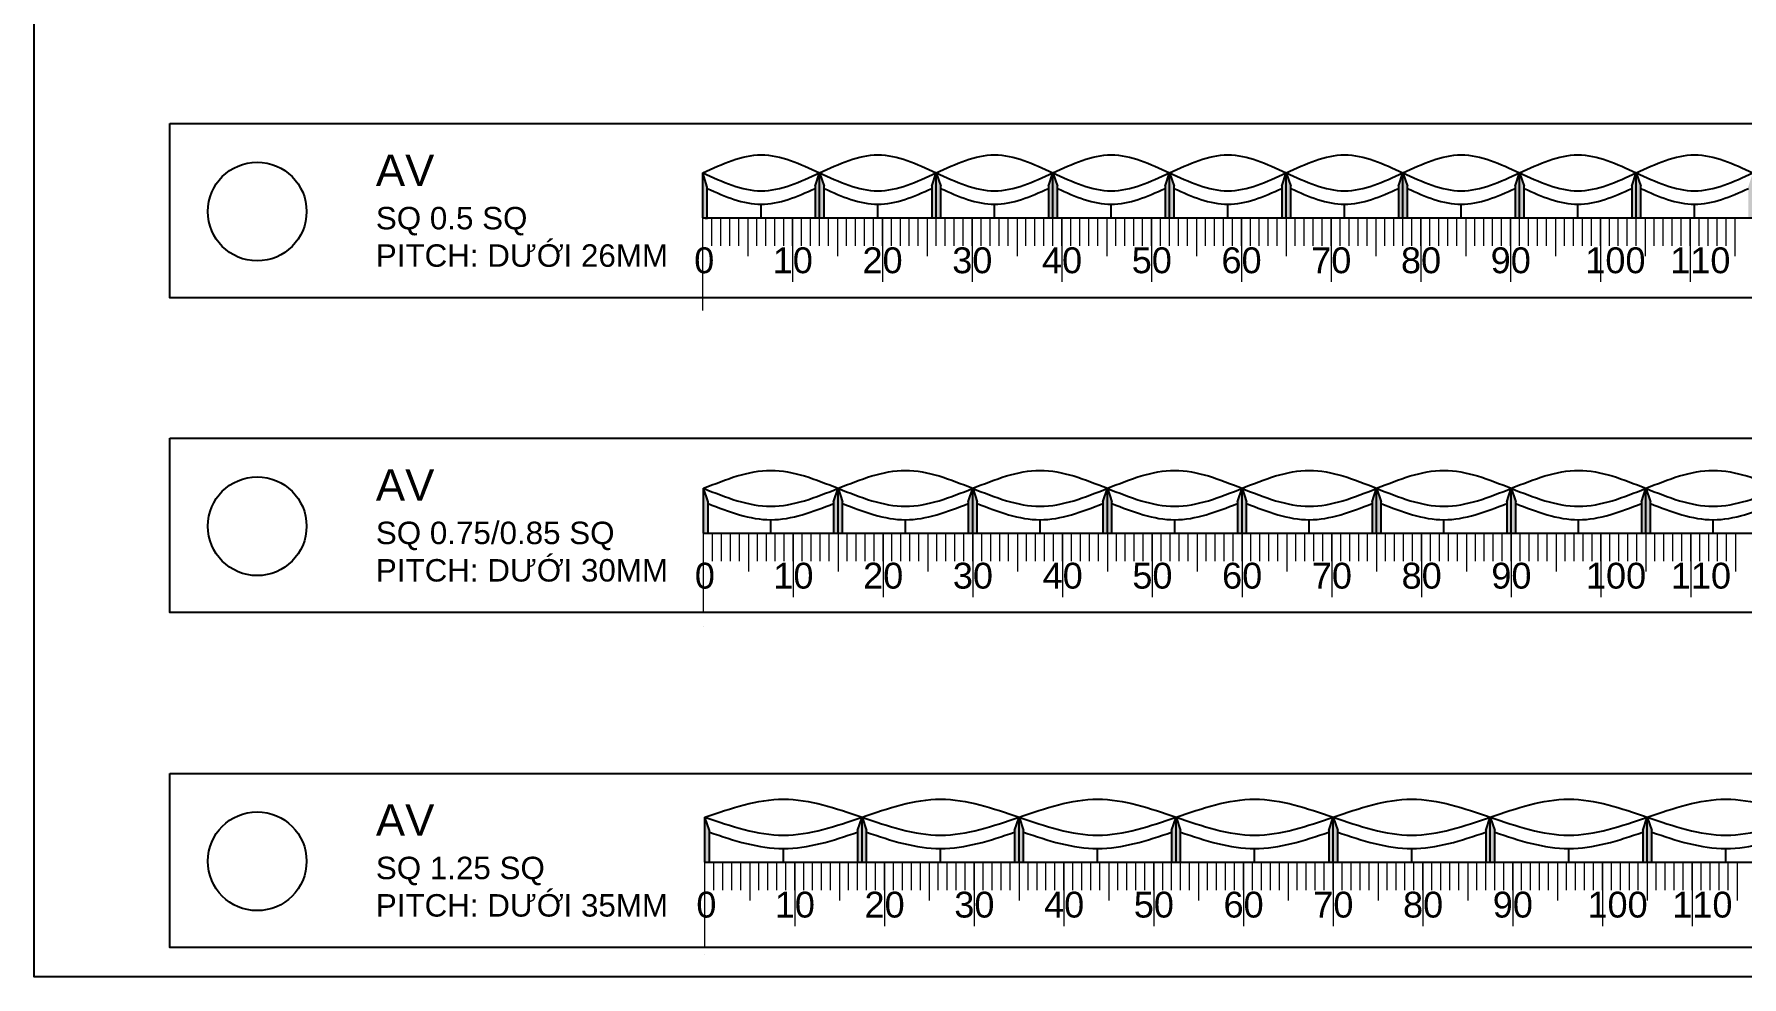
# Model space of a CAD drawing. Header units: millimetres. Extents: x 10828 to 12582, y 10200 to 11457.
# Drawn here: x 12284.9 to 12475.2, y 11022.1 to 11127.1 of the extents above; entities that cross this region are included whole.
import ezdxf

# ---------------------------------------------------------------- set-up
doc = ezdxf.new("R2010")
doc.units = ezdxf.units.MM
doc.linetypes.add('ACAD_ISO03W100', pattern=[30, 12, -18])
for name, color, linetype, lineweight in [('BTONG', 250, 'Continuous', 30), ('chigioixd', 1, 'ACAD_ISO03W100', 30), ('VATLIEU', 250, 'Continuous', 5)]:
    doc.layers.add(name, color=color, linetype=linetype, lineweight=lineweight)
doc.layers.add('GHICHU', color=7, linetype='Continuous')
doc.styles.get("Standard").update_dxf_attribs({"font": 'arial.ttf'})
doc.styles.add('VN-DIM', font='')
doc.styles.get('VN-DIM').set_extended_font_data('VNI-Helve')

msp = doc.modelspace()

# ---------------------------------------------------------------- hatches: boundary and pattern name
h = msp.add_hatch(color=3)
h.dxf.hatch_style = 1
h.paths.add_polyline_path([(12385.91, 11110.18), (12385.41, 11111.68), (12385.41, 11106.68), (12385.91, 11106.68)])
h.paths.add_polyline_path([(12385.41, 11111.68), (12384.91, 11110.18), (12384.91, 11106.68), (12385.41, 11106.68)])
h.paths.add_polyline_path([(12372.41, 11111.68), (12371.91, 11110.18), (12371.91, 11106.68), (12372.41, 11106.68)])
h.paths.add_polyline_path([(12372.91, 11110.18), (12372.41, 11111.68), (12372.41, 11106.68), (12372.91, 11106.68)])
h.paths.add_polyline_path([(12359.9, 11110.08), (12359.41, 11111.68), (12359.41, 11106.68), (12359.9, 11106.68)])
h = msp.add_hatch(color=3)
h.dxf.hatch_style = 1
h.paths.add_polyline_path([(12411.91, 11110.18), (12411.41, 11111.68), (12411.41, 11106.68), (12411.91, 11106.68)])
h.paths.add_polyline_path([(12411.41, 11111.68), (12410.91, 11110.18), (12410.91, 11106.68), (12411.41, 11106.68)])
h.paths.add_polyline_path([(12398.41, 11111.68), (12397.91, 11110.18), (12397.91, 11106.68), (12398.41, 11106.68)])
h.paths.add_polyline_path([(12398.91, 11110.18), (12398.41, 11111.68), (12398.41, 11106.68), (12398.91, 11106.68)])
h.paths.add_polyline_path([(12385.9, 11110.08), (12385.41, 11111.68), (12385.41, 11106.68), (12385.9, 11106.68)])
h = msp.add_hatch(color=3)
h.dxf.hatch_style = 1
h.paths.add_polyline_path([(12437.91, 11110.18), (12437.41, 11111.68), (12437.41, 11106.68), (12437.91, 11106.68)])
h.paths.add_polyline_path([(12437.41, 11111.68), (12436.91, 11110.18), (12436.91, 11106.68), (12437.41, 11106.68)])
h.paths.add_polyline_path([(12424.41, 11111.68), (12423.91, 11110.18), (12423.91, 11106.68), (12424.41, 11106.68)])
h.paths.add_polyline_path([(12424.91, 11110.18), (12424.41, 11111.68), (12424.41, 11106.68), (12424.91, 11106.68)])
h.paths.add_polyline_path([(12411.9, 11110.08), (12411.41, 11111.68), (12411.41, 11106.68), (12411.9, 11106.68)])
h = msp.add_hatch(color=3)
h.dxf.hatch_style = 1
h.paths.add_polyline_path([(12463.91, 11110.18), (12463.41, 11111.68), (12463.41, 11106.68), (12463.91, 11106.68)])
h.paths.add_polyline_path([(12463.41, 11111.68), (12462.91, 11110.18), (12462.91, 11106.68), (12463.41, 11106.68)])
h.paths.add_polyline_path([(12450.41, 11111.68), (12449.91, 11110.18), (12449.91, 11106.68), (12450.41, 11106.68)])
h.paths.add_polyline_path([(12450.91, 11110.18), (12450.41, 11111.68), (12450.41, 11106.68), (12450.91, 11106.68)])
h.paths.add_polyline_path([(12437.9, 11110.08), (12437.41, 11111.68), (12437.41, 11106.68), (12437.9, 11106.68)])
h = msp.add_hatch(color=3)
h.dxf.hatch_style = 1
h.paths.add_polyline_path([(12489.91, 11110.18), (12489.41, 11111.68), (12489.41, 11106.68), (12489.91, 11106.68)])
h.paths.add_polyline_path([(12489.41, 11111.68), (12488.91, 11110.18), (12488.91, 11106.68), (12489.41, 11106.68)])
h.paths.add_polyline_path([(12476.41, 11111.68), (12475.91, 11110.18), (12475.91, 11106.68), (12476.41, 11106.68)])
h.paths.add_polyline_path([(12476.91, 11110.18), (12476.41, 11111.68), (12476.41, 11106.68), (12476.91, 11106.68)])
h.paths.add_polyline_path([(12463.9, 11110.08), (12463.41, 11111.68), (12463.41, 11106.68), (12463.9, 11106.68)])
h = msp.add_hatch(color=3)
h.dxf.hatch_style = 1
h.paths.add_polyline_path([(12359.98, 11075.04), (12359.48, 11076.54), (12359.48, 11071.54), (12359.98, 11071.54)])
edge = h.paths.add_edge_path()
edge.add_line((12374.48, 11075.04), (12374.47, 11075.04))
edge.add_spline(control_points=[(12374.47, 11075.04), (12374.47, 11075.04), (12374.47, 11075.04), (12374.48, 11075.04)], knot_values=[15.51844, 15.51844, 15.51844, 15.51844, 15.524175, 15.524175, 15.524175, 15.524175], degree=3, periodic=0)
edge.add_line((12374.48, 11075.04), (12374.48, 11076.54))
edge.add_line((12374.48, 11076.54), (12373.98, 11075.04))
edge.add_line((12373.98, 11075.04), (12373.98, 11071.54))
edge.add_line((12373.98, 11071.54), (12374.48, 11071.54))
edge.add_line((12374.48, 11071.54), (12374.48, 11075.04))
edge = h.paths.add_edge_path()
edge.add_line((12374.98, 11075.04), (12374.48, 11076.54))
edge.add_line((12374.48, 11076.54), (12374.48, 11075.04))
edge.add_spline(control_points=[(12374.48, 11075.04), (12374.48, 11075.04), (12374.48, 11075.04), (12374.48, 11075.04)], knot_values=[0, 0, 0, 0, 0.005735, 0.005735, 0.005735, 0.005735], degree=3, periodic=0)
edge.add_line((12374.48, 11075.04), (12374.48, 11075.04))
edge.add_line((12374.48, 11075.04), (12374.48, 11071.54))
edge.add_line((12374.48, 11071.54), (12374.98, 11071.54))
edge.add_line((12374.98, 11071.54), (12374.98, 11075.04))
h.paths.add_polyline_path([(12389.48, 11076.54), (12388.98, 11075.04), (12388.98, 11071.54), (12389.48, 11071.54)])
h.paths.add_polyline_path([(12389.98, 11075.04), (12389.48, 11076.54), (12389.48, 11071.54), (12389.98, 11071.54)])
h = msp.add_hatch(color=3)
h.dxf.hatch_style = 1
h.paths.add_polyline_path([(12389.98, 11075.04), (12389.48, 11076.54), (12389.48, 11071.54), (12389.98, 11071.54)])
edge = h.paths.add_edge_path()
edge.add_line((12404.48, 11075.04), (12404.47, 11075.04))
edge.add_spline(control_points=[(12404.47, 11075.04), (12404.47, 11075.04), (12404.47, 11075.04), (12404.48, 11075.04)], knot_values=[15.51844, 15.51844, 15.51844, 15.51844, 15.524175, 15.524175, 15.524175, 15.524175], degree=3, periodic=0)
edge.add_line((12404.48, 11075.04), (12404.48, 11076.54))
edge.add_line((12404.48, 11076.54), (12403.98, 11075.04))
edge.add_line((12403.98, 11075.04), (12403.98, 11071.54))
edge.add_line((12403.98, 11071.54), (12404.48, 11071.54))
edge.add_line((12404.48, 11071.54), (12404.48, 11075.04))
edge = h.paths.add_edge_path()
edge.add_line((12404.98, 11075.04), (12404.48, 11076.54))
edge.add_line((12404.48, 11076.54), (12404.48, 11075.04))
edge.add_spline(control_points=[(12404.48, 11075.04), (12404.48, 11075.04), (12404.48, 11075.04), (12404.48, 11075.04)], knot_values=[0, 0, 0, 0, 0.005735, 0.005735, 0.005735, 0.005735], degree=3, periodic=0)
edge.add_line((12404.48, 11075.04), (12404.48, 11075.04))
edge.add_line((12404.48, 11075.04), (12404.48, 11071.54))
edge.add_line((12404.48, 11071.54), (12404.98, 11071.54))
edge.add_line((12404.98, 11071.54), (12404.98, 11075.04))
h.paths.add_polyline_path([(12419.48, 11076.54), (12418.98, 11075.04), (12418.98, 11071.54), (12419.48, 11071.54)])
h.paths.add_polyline_path([(12419.98, 11075.04), (12419.48, 11076.54), (12419.48, 11071.54), (12419.98, 11071.54)])
h = msp.add_hatch(color=3)
h.dxf.hatch_style = 1
h.paths.add_polyline_path([(12419.98, 11075.04), (12419.48, 11076.54), (12419.48, 11071.54), (12419.98, 11071.54)])
edge = h.paths.add_edge_path()
edge.add_line((12434.48, 11075.04), (12434.47, 11075.04))
edge.add_spline(control_points=[(12434.47, 11075.04), (12434.47, 11075.04), (12434.47, 11075.04), (12434.48, 11075.04)], knot_values=[15.51844, 15.51844, 15.51844, 15.51844, 15.524175, 15.524175, 15.524175, 15.524175], degree=3, periodic=0)
edge.add_line((12434.48, 11075.04), (12434.48, 11076.54))
edge.add_line((12434.48, 11076.54), (12433.98, 11075.04))
edge.add_line((12433.98, 11075.04), (12433.98, 11071.54))
edge.add_line((12433.98, 11071.54), (12434.48, 11071.54))
edge.add_line((12434.48, 11071.54), (12434.48, 11075.04))
edge = h.paths.add_edge_path()
edge.add_line((12434.98, 11075.04), (12434.48, 11076.54))
edge.add_line((12434.48, 11076.54), (12434.48, 11075.04))
edge.add_spline(control_points=[(12434.48, 11075.04), (12434.48, 11075.04), (12434.48, 11075.04), (12434.48, 11075.04)], knot_values=[0, 0, 0, 0, 0.005735, 0.005735, 0.005735, 0.005735], degree=3, periodic=0)
edge.add_line((12434.48, 11075.04), (12434.48, 11075.04))
edge.add_line((12434.48, 11075.04), (12434.48, 11071.54))
edge.add_line((12434.48, 11071.54), (12434.98, 11071.54))
edge.add_line((12434.98, 11071.54), (12434.98, 11075.04))
h.paths.add_polyline_path([(12449.48, 11076.54), (12448.98, 11075.04), (12448.98, 11071.54), (12449.48, 11071.54)])
h.paths.add_polyline_path([(12449.98, 11075.04), (12449.48, 11076.54), (12449.48, 11071.54), (12449.98, 11071.54)])
h = msp.add_hatch(color=3)
h.dxf.hatch_style = 1
h.paths.add_polyline_path([(12449.98, 11075.04), (12449.48, 11076.54), (12449.48, 11071.54), (12449.98, 11071.54)])
edge = h.paths.add_edge_path()
edge.add_line((12464.48, 11075.04), (12464.47, 11075.04))
edge.add_spline(control_points=[(12464.47, 11075.04), (12464.47, 11075.04), (12464.47, 11075.04), (12464.48, 11075.04)], knot_values=[15.51844, 15.51844, 15.51844, 15.51844, 15.524175, 15.524175, 15.524175, 15.524175], degree=3, periodic=0)
edge.add_line((12464.48, 11075.04), (12464.48, 11076.54))
edge.add_line((12464.48, 11076.54), (12463.98, 11075.04))
edge.add_line((12463.98, 11075.04), (12463.98, 11071.54))
edge.add_line((12463.98, 11071.54), (12464.48, 11071.54))
edge.add_line((12464.48, 11071.54), (12464.48, 11075.04))
edge = h.paths.add_edge_path()
edge.add_line((12464.98, 11075.04), (12464.48, 11076.54))
edge.add_line((12464.48, 11076.54), (12464.48, 11075.04))
edge.add_spline(control_points=[(12464.48, 11075.04), (12464.48, 11075.04), (12464.48, 11075.04), (12464.48, 11075.04)], knot_values=[0, 0, 0, 0, 0.005735, 0.005735, 0.005735, 0.005735], degree=3, periodic=0)
edge.add_line((12464.48, 11075.04), (12464.48, 11075.04))
edge.add_line((12464.48, 11075.04), (12464.48, 11071.54))
edge.add_line((12464.48, 11071.54), (12464.98, 11071.54))
edge.add_line((12464.98, 11071.54), (12464.98, 11075.04))
h.paths.add_polyline_path([(12479.48, 11076.54), (12478.98, 11075.04), (12478.98, 11071.54), (12479.48, 11071.54)])
h.paths.add_polyline_path([(12479.98, 11075.04), (12479.48, 11076.54), (12479.48, 11071.54), (12479.98, 11071.54)])
h = msp.add_hatch(color=3)
h.dxf.hatch_style = 1
h.paths.add_polyline_path([(12360.14, 11038.41), (12359.64, 11039.91), (12359.64, 11034.91), (12360.14, 11034.91)])
h.paths.add_polyline_path([(12377.64, 11038.41), (12377.14, 11039.91), (12377.14, 11034.91), (12377.64, 11034.91)])
h.paths.add_polyline_path([(12377.14, 11039.91), (12376.64, 11038.41), (12376.64, 11034.91), (12377.14, 11034.91)])
h.paths.add_polyline_path([(12394.64, 11039.91), (12394.14, 11038.41), (12394.14, 11034.91), (12394.64, 11034.91)])
h.paths.add_polyline_path([(12395.14, 11038.41), (12394.64, 11039.91), (12394.64, 11034.91), (12395.14, 11034.91)])
h = msp.add_hatch(color=3)
h.dxf.hatch_style = 1
h.paths.add_polyline_path([(12395.14, 11038.41), (12394.64, 11039.91), (12394.64, 11034.91), (12395.14, 11034.91)])
h.paths.add_polyline_path([(12412.64, 11038.41), (12412.14, 11039.91), (12412.14, 11034.91), (12412.64, 11034.91)])
h.paths.add_polyline_path([(12412.14, 11039.91), (12411.64, 11038.41), (12411.64, 11034.91), (12412.14, 11034.91)])
h.paths.add_polyline_path([(12429.64, 11039.91), (12429.14, 11038.41), (12429.14, 11034.91), (12429.64, 11034.91)])
h.paths.add_polyline_path([(12430.14, 11038.41), (12429.64, 11039.91), (12429.64, 11034.91), (12430.14, 11034.91)])
h = msp.add_hatch(color=3)
h.dxf.hatch_style = 1
h.paths.add_polyline_path([(12430.14, 11038.41), (12429.64, 11039.91), (12429.64, 11034.91), (12430.14, 11034.91)])
h.paths.add_polyline_path([(12447.64, 11038.41), (12447.14, 11039.91), (12447.14, 11034.91), (12447.64, 11034.91)])
h.paths.add_polyline_path([(12447.14, 11039.91), (12446.64, 11038.41), (12446.64, 11034.91), (12447.14, 11034.91)])
h.paths.add_polyline_path([(12464.64, 11039.91), (12464.14, 11038.41), (12464.14, 11034.91), (12464.64, 11034.91)])
h.paths.add_polyline_path([(12465.14, 11038.41), (12464.64, 11039.91), (12464.64, 11034.91), (12465.14, 11034.91)])
h = msp.add_hatch(color=3)
h.dxf.hatch_style = 1
h.paths.add_polyline_path([(12465.14, 11038.41), (12464.64, 11039.91), (12464.64, 11034.91), (12465.14, 11034.91)])
h.paths.add_polyline_path([(12482.64, 11038.41), (12482.14, 11039.91), (12482.14, 11034.91), (12482.64, 11034.91)])
h.paths.add_polyline_path([(12482.14, 11039.91), (12481.64, 11038.41), (12481.64, 11034.91), (12482.14, 11034.91)])
h.paths.add_polyline_path([(12499.64, 11039.91), (12499.14, 11038.41), (12499.14, 11034.91), (12499.64, 11034.91)])
h.paths.add_polyline_path([(12500.14, 11038.41), (12499.64, 11039.91), (12499.64, 11034.91), (12500.14, 11034.91)])

# ---------------------------------------------------------------- linework, layer by layer
for p, q in [((12359.41, 11106.68), (12359.41, 11111.68)), ((12359.9, 11110.08), (12359.41, 11111.68)), ((12371.91, 11110.18), (12372.41, 11111.68)), ((12372.41, 11106.68), (12372.41, 11111.68)), ((12372.41, 11111.68), (12372.91, 11110.18)), ((12384.91, 11110.18), (12385.41, 11111.68)), ((12385.41, 11106.68), (12385.41, 11111.68)), ((12385.41, 11111.68), (12385.91, 11110.18)), ((12397.91, 11110.18), (12398.41, 11111.68)), ((12398.41, 11106.68), (12398.41, 11111.68)), ((12398.41, 11111.68), (12398.91, 11110.18)), ((12410.91, 11110.18), (12411.41, 11111.68)), ((12411.41, 11106.68), (12411.41, 11111.68)), ((12411.41, 11111.68), (12411.91, 11110.18)), ((12423.91, 11110.18), (12424.41, 11111.68)), ((12424.41, 11106.68), (12424.41, 11111.68)), ((12424.41, 11111.68), (12424.91, 11110.18)), ((12436.91, 11110.18), (12437.41, 11111.68)), ((12437.41, 11106.68), (12437.41, 11111.68)), ((12437.41, 11111.68), (12437.91, 11110.18)), ((12449.91, 11110.18), (12450.41, 11111.68)), ((12450.41, 11106.68), (12450.41, 11111.68)), ((12450.41, 11111.68), (12450.91, 11110.18)), ((12462.91, 11110.18), (12463.41, 11111.68)), ((12463.41, 11106.68), (12463.41, 11111.68)), ((12463.41, 11111.68), (12463.91, 11110.18)), ((12359.9, 11106.58), (12359.9, 11110.08)), ((12371.91, 11110.18), (12371.91, 11106.68)), ((12372.91, 11106.68), (12372.91, 11110.18)), ((12384.91, 11110.18), (12384.91, 11106.68)), ((12385.91, 11106.68), (12385.91, 11110.18)), ((12397.91, 11110.18), (12397.91, 11106.68)), ((12398.91, 11106.68), (12398.91, 11110.18)), ((12410.91, 11110.18), (12410.91, 11106.68)), ((12411.91, 11106.68), (12411.91, 11110.18)), ((12423.91, 11110.18), (12423.91, 11106.68)), ((12424.91, 11106.68), (12424.91, 11110.18)), ((12436.91, 11110.18), (12436.91, 11106.68)), ((12437.91, 11106.68), (12437.91, 11110.18)), ((12449.91, 11110.18), (12449.91, 11106.68)), ((12450.91, 11106.68), (12450.91, 11110.18)), ((12462.91, 11110.18), (12462.91, 11106.68)), ((12463.91, 11106.68), (12463.91, 11110.18)), ((12359.48, 11071.54), (12359.48, 11076.54)), ((12359.98, 11075.04), (12359.48, 11076.54)), ((12373.98, 11075.04), (12374.48, 11076.54)), ((12374.48, 11071.54), (12374.48, 11076.54)), ((12374.48, 11076.54), (12374.98, 11075.04)), ((12388.98, 11075.04), (12389.48, 11076.54)), ((12389.48, 11071.54), (12389.48, 11076.54)), ((12389.48, 11076.54), (12389.98, 11075.04)), ((12403.98, 11075.04), (12404.48, 11076.54)), ((12404.48, 11071.54), (12404.48, 11076.54)), ((12404.48, 11076.54), (12404.98, 11075.04)), ((12418.98, 11075.04), (12419.48, 11076.54)), ((12419.48, 11071.54), (12419.48, 11076.54)), ((12419.48, 11076.54), (12419.98, 11075.04)), ((12433.98, 11075.04), (12434.48, 11076.54)), ((12434.48, 11071.54), (12434.48, 11076.54)), ((12434.48, 11076.54), (12434.98, 11075.04)), ((12448.98, 11075.04), (12449.48, 11076.54)), ((12449.48, 11071.54), (12449.48, 11076.54)), ((12449.48, 11076.54), (12449.98, 11075.04)), ((12463.98, 11075.04), (12464.48, 11076.54)), ((12464.48, 11071.54), (12464.48, 11076.54)), ((12464.48, 11076.54), (12464.98, 11075.04)), ((12359.98, 11071.54), (12359.98, 11075.04)), ((12373.98, 11075.04), (12373.98, 11071.54)), ((12374.48, 11075.04), (12374.47, 11075.04)), ((12374.98, 11071.54), (12374.98, 11075.04)), ((12388.98, 11075.04), (12388.98, 11071.54)), ((12389.98, 11071.54), (12389.98, 11075.04)), ((12403.98, 11075.04), (12403.98, 11071.54)), ((12404.48, 11075.04), (12404.47, 11075.04)), ((12404.98, 11071.54), (12404.98, 11075.04)), ((12418.98, 11075.04), (12418.98, 11071.54)), ((12419.98, 11071.54), (12419.98, 11075.04)), ((12433.98, 11075.04), (12433.98, 11071.54)), ((12434.48, 11075.04), (12434.47, 11075.04)), ((12434.98, 11071.54), (12434.98, 11075.04)), ((12448.98, 11075.04), (12448.98, 11071.54)), ((12449.98, 11071.54), (12449.98, 11075.04)), ((12463.98, 11075.04), (12463.98, 11071.54)), ((12464.48, 11075.04), (12464.47, 11075.04)), ((12464.98, 11071.54), (12464.98, 11075.04)), ((12359.64, 11034.91), (12359.64, 11039.91)), ((12360.14, 11038.41), (12359.64, 11039.91)), ((12360.14, 11034.91), (12360.14, 11038.41)), ((12376.64, 11038.41), (12377.14, 11039.91)), ((12376.64, 11038.41), (12376.64, 11034.91)), ((12377.14, 11034.91), (12377.14, 11039.91)), ((12377.14, 11039.91), (12377.64, 11038.41)), ((12377.64, 11034.91), (12377.64, 11038.41)), ((12394.14, 11038.41), (12394.64, 11039.91)), ((12394.14, 11038.41), (12394.14, 11034.91)), ((12394.64, 11034.91), (12394.64, 11039.91)), ((12394.64, 11039.91), (12395.14, 11038.41)), ((12395.14, 11034.91), (12395.14, 11038.41)), ((12411.64, 11038.41), (12412.14, 11039.91)), ((12411.64, 11038.41), (12411.64, 11034.91)), ((12412.14, 11034.91), (12412.14, 11039.91)), ((12412.14, 11039.91), (12412.64, 11038.41)), ((12412.64, 11034.91), (12412.64, 11038.41)), ((12429.14, 11038.41), (12429.64, 11039.91)), ((12429.14, 11038.41), (12429.14, 11034.91)), ((12429.64, 11034.91), (12429.64, 11039.91)), ((12429.64, 11039.91), (12430.14, 11038.41)), ((12430.14, 11034.91), (12430.14, 11038.41)), ((12446.64, 11038.41), (12447.14, 11039.91)), ((12446.64, 11038.41), (12446.64, 11034.91)), ((12447.14, 11034.91), (12447.14, 11039.91)), ((12447.14, 11039.91), (12447.64, 11038.41)), ((12447.64, 11034.91), (12447.64, 11038.41)), ((12464.14, 11038.41), (12464.64, 11039.91)), ((12464.14, 11038.41), (12464.14, 11034.91)), ((12464.64, 11034.91), (12464.64, 11039.91)), ((12464.64, 11039.91), (12465.14, 11038.41)), ((12465.14, 11034.91), (12465.14, 11038.41))]:
    msp.add_line(p, q)
at = {"color": 0}
for p, q in [((12359.41, 11106.68), (12489.41, 11106.68)), ((12359.41, 11106.68), (12359.9, 11106.58)), ((12372.41, 11106.68), (12372.91, 11106.68)), ((12385.41, 11106.68), (12385.91, 11106.68)), ((12359.48, 11071.54), (12509.48, 11071.54)), ((12374.48, 11071.54), (12374.98, 11071.54)), ((12389.48, 11071.54), (12389.98, 11071.54)), ((12359.64, 11034.91), (12534.64, 11034.91)), ((12359.64, 11034.91), (12360.14, 11034.91)), ((12376.64, 11034.91), (12377.14, 11034.91)), ((12377.14, 11034.91), (12377.64, 11034.91)), ((12394.64, 11034.91), (12395.14, 11034.91))]:
    msp.add_line(p, q, dxfattribs=at)
at = {"color": 1}
for p, q in [((12365.91, 11106.68), (12365.91, 11108.18)), ((12378.91, 11106.68), (12378.91, 11108.18)), ((12391.91, 11106.68), (12391.91, 11108.18)), ((12404.91, 11106.68), (12404.91, 11108.18)), ((12417.91, 11106.68), (12417.91, 11108.18)), ((12430.91, 11106.68), (12430.91, 11108.18)), ((12443.91, 11106.68), (12443.91, 11108.18)), ((12456.91, 11106.68), (12456.91, 11108.18)), ((12469.91, 11106.68), (12469.91, 11108.18)), ((12366.98, 11071.54), (12366.98, 11073.04)), ((12381.98, 11071.54), (12381.98, 11073.04)), ((12396.98, 11071.54), (12396.98, 11073.04)), ((12411.98, 11071.54), (12411.98, 11073.04)), ((12426.98, 11071.54), (12426.98, 11073.04)), ((12441.98, 11071.54), (12441.98, 11073.04)), ((12456.98, 11071.54), (12456.98, 11073.04)), ((12471.98, 11071.54), (12471.98, 11073.04)), ((12368.39, 11034.91), (12368.39, 11036.41)), ((12385.89, 11034.91), (12385.89, 11036.41)), ((12403.39, 11034.91), (12403.39, 11036.41)), ((12420.89, 11034.91), (12420.89, 11036.41)), ((12438.39, 11034.91), (12438.39, 11036.41)), ((12455.89, 11034.91), (12455.89, 11036.41)), ((12473.39, 11034.91), (12473.39, 11036.41))]:
    msp.add_line(p, q, dxfattribs=at)
for points in [[(12284.9, 11232.13), (12581.9, 11232.13), (12581.9, 11022.13), (12284.9, 11022.13)], [(12300.02, 11117.17), (12506.57, 11117.17), (12506.57, 11097.75), (12300.02, 11097.75)], [(12300.02, 11082.11), (12529.23, 11082.11), (12529.23, 11062.7), (12300.02, 11062.7)], [(12300.02, 11044.79), (12557.1, 11044.79), (12557.1, 11025.38), (12300.02, 11025.38)]]:
    msp.add_lwpolyline(points, close=True)
for centre in [(12309.75, 11107.37), (12309.75, 11072.32), (12309.75, 11035)]:
    msp.add_circle(centre, 5.5)
at = {"color": 5}
for points in [[(12359.41, 11111.68), (12365.91, 11113.68), (12372.41, 11111.68)], [(12385.41, 11111.68), (12391.91, 11113.68), (12398.41, 11111.68)], [(12411.41, 11111.68), (12417.91, 11113.68), (12424.41, 11111.68)], [(12437.41, 11111.68), (12443.91, 11113.68), (12450.41, 11111.68)], [(12463.41, 11111.68), (12469.91, 11113.68), (12476.41, 11111.68)], [(12372.41, 11111.68), (12378.91, 11109.68), (12385.41, 11111.68)], [(12398.41, 11111.68), (12404.91, 11109.68), (12411.41, 11111.68)], [(12424.41, 11111.68), (12430.91, 11109.68), (12437.41, 11111.68)], [(12450.41, 11111.68), (12456.91, 11109.68), (12463.41, 11111.68)], [(12359.48, 11076.54), (12366.98, 11078.54), (12374.48, 11076.54)], [(12389.48, 11076.54), (12396.98, 11078.54), (12404.48, 11076.54)], [(12419.48, 11076.54), (12426.98, 11078.54), (12434.48, 11076.54)], [(12449.48, 11076.54), (12456.98, 11078.54), (12464.48, 11076.54)], [(12374.48, 11076.54), (12381.98, 11074.54), (12389.48, 11076.54)], [(12404.48, 11076.54), (12411.98, 11074.54), (12419.48, 11076.54)], [(12434.48, 11076.54), (12441.98, 11074.54), (12449.48, 11076.54)], [(12464.48, 11076.54), (12471.98, 11074.54), (12479.48, 11076.54)], [(12359.64, 11039.91), (12368.39, 11041.91), (12377.14, 11039.91)], [(12394.64, 11039.91), (12403.39, 11041.91), (12412.14, 11039.91)], [(12429.64, 11039.91), (12438.39, 11041.91), (12447.14, 11039.91)], [(12464.64, 11039.91), (12473.39, 11041.91), (12482.14, 11039.91)], [(12377.14, 11039.91), (12385.89, 11037.91), (12394.64, 11039.91)], [(12412.14, 11039.91), (12420.89, 11037.91), (12429.64, 11039.91)], [(12447.14, 11039.91), (12455.89, 11037.91), (12464.64, 11039.91)]]:
    msp.add_spline(points, degree=3, dxfattribs=at)
at = {"color": 6}
for points in [[(12372.41, 11111.68), (12378.91, 11113.68), (12385.41, 11111.68)], [(12398.41, 11111.68), (12404.91, 11113.68), (12411.41, 11111.68)], [(12424.41, 11111.68), (12430.91, 11113.68), (12437.41, 11111.68)], [(12450.41, 11111.68), (12456.91, 11113.68), (12463.41, 11111.68)], [(12359.41, 11111.68), (12365.91, 11109.68), (12372.41, 11111.68)], [(12385.41, 11111.68), (12391.91, 11109.68), (12398.41, 11111.68)], [(12411.41, 11111.68), (12417.91, 11109.68), (12424.41, 11111.68)], [(12437.41, 11111.68), (12443.91, 11109.68), (12450.41, 11111.68)], [(12463.41, 11111.68), (12469.91, 11109.68), (12476.41, 11111.68)], [(12374.48, 11076.54), (12381.98, 11078.54), (12389.48, 11076.54)], [(12404.48, 11076.54), (12411.98, 11078.54), (12419.48, 11076.54)], [(12434.48, 11076.54), (12441.98, 11078.54), (12449.48, 11076.54)], [(12464.48, 11076.54), (12471.98, 11078.54), (12479.48, 11076.54)], [(12359.48, 11076.54), (12366.98, 11074.54), (12374.48, 11076.54)], [(12389.48, 11076.54), (12396.98, 11074.54), (12404.48, 11076.54)], [(12419.48, 11076.54), (12426.98, 11074.54), (12434.48, 11076.54)], [(12449.48, 11076.54), (12456.98, 11074.54), (12464.48, 11076.54)], [(12377.14, 11039.91), (12385.89, 11041.91), (12394.64, 11039.91)], [(12412.14, 11039.91), (12420.89, 11041.91), (12429.64, 11039.91)], [(12447.14, 11039.91), (12455.89, 11041.91), (12464.64, 11039.91)], [(12359.64, 11039.91), (12368.39, 11037.91), (12377.14, 11039.91)], [(12394.64, 11039.91), (12403.39, 11037.91), (12412.14, 11039.91)], [(12429.64, 11039.91), (12438.39, 11037.91), (12447.14, 11039.91)], [(12464.64, 11039.91), (12473.39, 11037.91), (12482.14, 11039.91)]]:
    msp.add_spline(points, degree=3, dxfattribs=at)
at = {"color": 1}
for points, knots in [([(12359.9, 11109.95), (12361.9, 11109.03), (12365.9, 11107.32), (12369.91, 11109.03), (12371.91, 11109.95)], [0.513164, 0.513164, 0.513164, 0.513164, 6.800735, 13.078337, 13.078337, 13.078337, 13.078337]), ([(12385.9, 11109.95), (12387.9, 11109.03), (12391.9, 11107.32), (12395.91, 11109.03), (12397.91, 11109.95)], [0.513164, 0.513164, 0.513164, 0.513164, 6.800735, 13.078337, 13.078337, 13.078337, 13.078337]), ([(12411.9, 11109.95), (12413.9, 11109.03), (12417.9, 11107.32), (12421.91, 11109.03), (12423.91, 11109.95)], [0.513164, 0.513164, 0.513164, 0.513164, 6.800735, 13.078337, 13.078337, 13.078337, 13.078337]), ([(12437.9, 11109.95), (12439.9, 11109.03), (12443.9, 11107.32), (12447.91, 11109.03), (12449.91, 11109.95)], [0.513164, 0.513164, 0.513164, 0.513164, 6.800735, 13.078337, 13.078337, 13.078337, 13.078337]), ([(12463.9, 11109.95), (12465.9, 11109.03), (12469.9, 11107.32), (12473.91, 11109.03), (12475.91, 11109.95)], [0.513164, 0.513164, 0.513164, 0.513164, 6.800735, 13.078337, 13.078337, 13.078337, 13.078337]), ([(12359.98, 11074.85), (12362.31, 11073.92), (12366.98, 11072.17), (12371.64, 11073.92), (12373.98, 11074.85)], [0.517472, 0.517472, 0.517472, 0.517472, 7.762087, 15.006697, 15.006697, 15.006697, 15.006697]), ([(12374.98, 11074.85), (12377.31, 11073.92), (12381.98, 11072.17), (12386.64, 11073.92), (12388.98, 11074.85)], [0.517467, 0.517467, 0.517467, 0.517467, 7.762087, 15.006702, 15.006702, 15.006702, 15.006702]), ([(12389.98, 11074.85), (12392.31, 11073.92), (12396.98, 11072.17), (12401.64, 11073.92), (12403.98, 11074.85)], [0.517472, 0.517472, 0.517472, 0.517472, 7.762087, 15.006697, 15.006697, 15.006697, 15.006697]), ([(12404.98, 11074.85), (12407.31, 11073.92), (12411.98, 11072.17), (12416.64, 11073.92), (12418.98, 11074.85)], [0.517467, 0.517467, 0.517467, 0.517467, 7.762087, 15.006702, 15.006702, 15.006702, 15.006702]), ([(12419.98, 11074.85), (12422.31, 11073.92), (12426.98, 11072.17), (12431.64, 11073.92), (12433.98, 11074.85)], [0.517472, 0.517472, 0.517472, 0.517472, 7.762087, 15.006697, 15.006697, 15.006697, 15.006697]), ([(12434.98, 11074.85), (12437.31, 11073.92), (12441.98, 11072.17), (12446.64, 11073.92), (12448.98, 11074.85)], [0.517467, 0.517467, 0.517467, 0.517467, 7.762087, 15.006702, 15.006702, 15.006702, 15.006702]), ([(12449.98, 11074.85), (12452.31, 11073.92), (12456.98, 11072.17), (12461.64, 11073.92), (12463.98, 11074.85)], [0.517472, 0.517472, 0.517472, 0.517472, 7.762087, 15.006697, 15.006697, 15.006697, 15.006697]), ([(12464.98, 11074.85), (12467.31, 11073.92), (12471.98, 11072.17), (12476.64, 11073.92), (12478.98, 11074.85)], [0.517467, 0.517467, 0.517467, 0.517467, 7.762087, 15.006702, 15.006702, 15.006702, 15.006702])]:
    msp.add_open_spline(points, degree=3, knots=knots, dxfattribs=at)
for points in [[(12372.91, 11109.95), (12374.91, 11109.03), (12378.91, 11107.32), (12382.91, 11109.03), (12384.91, 11109.95)], [(12398.91, 11109.95), (12400.91, 11109.03), (12404.91, 11107.32), (12408.91, 11109.03), (12410.91, 11109.95)], [(12424.91, 11109.95), (12426.91, 11109.03), (12430.91, 11107.32), (12434.91, 11109.03), (12436.91, 11109.95)], [(12450.91, 11109.95), (12452.91, 11109.03), (12456.91, 11107.32), (12460.91, 11109.03), (12462.91, 11109.95)], [(12374.47, 11075.04), (12374.47, 11075.04), (12374.47, 11075.04), (12374.48, 11075.04)], [(12374.48, 11075.04), (12374.48, 11075.04), (12374.48, 11075.04), (12374.48, 11075.04)], [(12404.47, 11075.04), (12404.47, 11075.04), (12404.47, 11075.04), (12404.48, 11075.04)], [(12404.48, 11075.04), (12404.48, 11075.04), (12404.48, 11075.04), (12404.48, 11075.04)], [(12434.47, 11075.04), (12434.47, 11075.04), (12434.47, 11075.04), (12434.48, 11075.04)], [(12434.48, 11075.04), (12434.48, 11075.04), (12434.48, 11075.04), (12434.48, 11075.04)], [(12464.47, 11075.04), (12464.47, 11075.04), (12464.47, 11075.04), (12464.48, 11075.04)], [(12464.48, 11075.04), (12464.48, 11075.04), (12464.48, 11075.04), (12464.48, 11075.04)], [(12360.14, 11038.24), (12362.89, 11037.3), (12368.39, 11035.52), (12373.89, 11037.3), (12376.64, 11038.24)], [(12377.64, 11038.24), (12380.39, 11037.3), (12385.89, 11035.52), (12391.39, 11037.3), (12394.14, 11038.24)], [(12395.14, 11038.24), (12397.89, 11037.3), (12403.39, 11035.52), (12408.89, 11037.3), (12411.64, 11038.24)], [(12412.64, 11038.24), (12415.39, 11037.3), (12420.89, 11035.52), (12426.39, 11037.3), (12429.14, 11038.24)], [(12430.14, 11038.24), (12432.89, 11037.3), (12438.39, 11035.52), (12443.89, 11037.3), (12446.64, 11038.24)], [(12447.64, 11038.24), (12450.39, 11037.3), (12455.89, 11035.52), (12461.39, 11037.3), (12464.14, 11038.24)], [(12465.14, 11038.24), (12467.89, 11037.3), (12473.39, 11035.52), (12478.89, 11037.3), (12481.64, 11038.24)]]:
    msp.add_open_spline(points, degree=3, dxfattribs=at)
at = {"layer": 'BTONG', "color": 0, "linetype": 'ByBlock', "lineweight": 13, "ltscale": 0.13}
for p, q in [((12359.41, 11103.55), (12359.41, 11106.68)), ((12360.41, 11103.55), (12360.41, 11106.68)), ((12361.41, 11103.55), (12361.41, 11106.68)), ((12362.41, 11103.55), (12362.41, 11106.68)), ((12363.41, 11103.55), (12363.41, 11106.68)), ((12364.41, 11106.68), (12364.41, 11102.39)), ((12365.41, 11103.55), (12365.41, 11106.68)), ((12366.41, 11103.55), (12366.41, 11106.68)), ((12367.41, 11103.55), (12367.41, 11106.68)), ((12368.41, 11103.55), (12368.41, 11106.68)), ((12369.41, 11103.55), (12369.41, 11106.68)), ((12370.41, 11103.55), (12370.41, 11106.68)), ((12371.41, 11103.55), (12371.41, 11106.68)), ((12372.41, 11103.55), (12372.41, 11106.68)), ((12373.41, 11103.55), (12373.41, 11106.68)), ((12374.41, 11106.68), (12374.41, 11102.39)), ((12375.41, 11103.55), (12375.41, 11106.68)), ((12376.41, 11103.55), (12376.41, 11106.68)), ((12377.41, 11103.55), (12377.41, 11106.68)), ((12378.41, 11103.55), (12378.41, 11106.68)), ((12379.41, 11103.55), (12379.41, 11106.68)), ((12380.41, 11103.55), (12380.41, 11106.68)), ((12381.41, 11103.55), (12381.41, 11106.68)), ((12382.41, 11103.55), (12382.41, 11106.68)), ((12383.41, 11103.55), (12383.41, 11106.68)), ((12384.41, 11106.68), (12384.41, 11102.39)), ((12385.41, 11103.55), (12385.41, 11106.68)), ((12386.41, 11103.55), (12386.41, 11106.68)), ((12387.41, 11103.55), (12387.41, 11106.68)), ((12388.41, 11103.55), (12388.41, 11106.68)), ((12389.41, 11103.55), (12389.41, 11106.68)), ((12390.41, 11103.55), (12390.41, 11106.68)), ((12391.41, 11103.55), (12391.41, 11106.68)), ((12392.41, 11103.55), (12392.41, 11106.68)), ((12393.41, 11103.55), (12393.41, 11106.68)), ((12394.41, 11106.68), (12394.41, 11102.39)), ((12395.41, 11103.55), (12395.41, 11106.68)), ((12396.41, 11103.55), (12396.41, 11106.68)), ((12397.41, 11103.55), (12397.41, 11106.68)), ((12398.41, 11103.55), (12398.41, 11106.68)), ((12399.41, 11103.55), (12399.41, 11106.68)), ((12400.41, 11103.55), (12400.41, 11106.68)), ((12401.41, 11103.55), (12401.41, 11106.68)), ((12402.41, 11103.55), (12402.41, 11106.68)), ((12403.41, 11103.55), (12403.41, 11106.68)), ((12404.41, 11106.68), (12404.41, 11102.39)), ((12405.41, 11103.55), (12405.41, 11106.68)), ((12406.41, 11103.55), (12406.41, 11106.68)), ((12407.41, 11103.55), (12407.41, 11106.68)), ((12408.41, 11103.55), (12408.41, 11106.68)), ((12409.41, 11103.55), (12409.41, 11106.68)), ((12410.41, 11103.55), (12410.41, 11106.68)), ((12411.41, 11103.55), (12411.41, 11106.68)), ((12412.41, 11103.55), (12412.41, 11106.68)), ((12413.41, 11103.55), (12413.41, 11106.68)), ((12414.41, 11106.68), (12414.41, 11102.39)), ((12415.41, 11103.55), (12415.41, 11106.68)), ((12416.41, 11103.55), (12416.41, 11106.68)), ((12417.41, 11103.55), (12417.41, 11106.68)), ((12418.41, 11103.55), (12418.41, 11106.68)), ((12419.41, 11103.55), (12419.41, 11106.68)), ((12420.41, 11103.55), (12420.41, 11106.68)), ((12421.41, 11103.55), (12421.41, 11106.68)), ((12422.41, 11103.55), (12422.41, 11106.68)), ((12423.41, 11103.55), (12423.41, 11106.68)), ((12424.41, 11106.68), (12424.41, 11102.39)), ((12425.41, 11103.55), (12425.41, 11106.68)), ((12426.41, 11103.55), (12426.41, 11106.68)), ((12427.41, 11103.55), (12427.41, 11106.68)), ((12428.41, 11103.55), (12428.41, 11106.68)), ((12429.41, 11103.55), (12429.41, 11106.68)), ((12430.41, 11103.55), (12430.41, 11106.68)), ((12431.41, 11103.55), (12431.41, 11106.68)), ((12432.41, 11103.55), (12432.41, 11106.68)), ((12433.41, 11103.55), (12433.41, 11106.68)), ((12434.41, 11106.68), (12434.41, 11102.39)), ((12435.41, 11103.55), (12435.41, 11106.68)), ((12436.41, 11103.55), (12436.41, 11106.68)), ((12437.41, 11103.55), (12437.41, 11106.68)), ((12438.41, 11103.55), (12438.41, 11106.68)), ((12439.41, 11103.55), (12439.41, 11106.68)), ((12440.41, 11103.55), (12440.41, 11106.68)), ((12441.41, 11103.55), (12441.41, 11106.68)), ((12442.41, 11103.55), (12442.41, 11106.68)), ((12443.41, 11103.55), (12443.41, 11106.68)), ((12444.41, 11106.68), (12444.41, 11102.39)), ((12445.41, 11103.55), (12445.41, 11106.68)), ((12446.41, 11103.55), (12446.41, 11106.68)), ((12447.41, 11103.55), (12447.41, 11106.68)), ((12448.41, 11103.55), (12448.41, 11106.68)), ((12449.41, 11103.55), (12449.41, 11106.68)), ((12450.41, 11103.55), (12450.41, 11106.68)), ((12451.41, 11103.55), (12451.41, 11106.68)), ((12452.41, 11103.55), (12452.41, 11106.68)), ((12453.41, 11103.55), (12453.41, 11106.68)), ((12454.41, 11106.68), (12454.41, 11102.39)), ((12455.41, 11103.55), (12455.41, 11106.68)), ((12456.41, 11103.55), (12456.41, 11106.68)), ((12457.41, 11103.55), (12457.41, 11106.68)), ((12458.41, 11103.55), (12458.41, 11106.68)), ((12459.41, 11103.55), (12459.41, 11106.68)), ((12460.41, 11103.55), (12460.41, 11106.68)), ((12461.41, 11103.55), (12461.41, 11106.68)), ((12462.41, 11103.55), (12462.41, 11106.68)), ((12463.41, 11103.55), (12463.41, 11106.68)), ((12464.41, 11106.68), (12464.41, 11102.39)), ((12465.41, 11103.55), (12465.41, 11106.68)), ((12466.41, 11103.55), (12466.41, 11106.68)), ((12467.41, 11103.55), (12467.41, 11106.68)), ((12468.41, 11103.55), (12468.41, 11106.68)), ((12469.41, 11103.55), (12469.41, 11106.68)), ((12470.41, 11103.55), (12470.41, 11106.68)), ((12471.41, 11103.55), (12471.41, 11106.68)), ((12472.41, 11103.55), (12472.41, 11106.68)), ((12473.41, 11103.55), (12473.41, 11106.68)), ((12474.41, 11106.68), (12474.41, 11102.39)), ((12359.48, 11068.42), (12359.48, 11071.54)), ((12360.48, 11068.42), (12360.48, 11071.54)), ((12361.48, 11068.42), (12361.48, 11071.54)), ((12362.48, 11068.42), (12362.48, 11071.54)), ((12363.48, 11068.42), (12363.48, 11071.54)), ((12364.48, 11071.54), (12364.48, 11067.26)), ((12365.48, 11068.42), (12365.48, 11071.54)), ((12366.48, 11068.42), (12366.48, 11071.54)), ((12367.48, 11068.42), (12367.48, 11071.54)), ((12368.48, 11068.42), (12368.48, 11071.54)), ((12369.48, 11068.42), (12369.48, 11071.54)), ((12370.48, 11068.42), (12370.48, 11071.54)), ((12371.48, 11068.42), (12371.48, 11071.54)), ((12372.48, 11068.42), (12372.48, 11071.54)), ((12373.48, 11068.42), (12373.48, 11071.54)), ((12374.48, 11071.54), (12374.48, 11067.26)), ((12375.48, 11068.42), (12375.48, 11071.54)), ((12376.48, 11068.42), (12376.48, 11071.54)), ((12377.48, 11068.42), (12377.48, 11071.54)), ((12378.48, 11068.42), (12378.48, 11071.54)), ((12379.48, 11068.42), (12379.48, 11071.54)), ((12380.48, 11068.42), (12380.48, 11071.54)), ((12381.48, 11068.42), (12381.48, 11071.54)), ((12382.48, 11068.42), (12382.48, 11071.54)), ((12383.48, 11068.42), (12383.48, 11071.54)), ((12384.48, 11071.54), (12384.48, 11067.26)), ((12385.48, 11068.42), (12385.48, 11071.54)), ((12386.48, 11068.42), (12386.48, 11071.54)), ((12387.48, 11068.42), (12387.48, 11071.54)), ((12388.48, 11068.42), (12388.48, 11071.54)), ((12389.48, 11068.42), (12389.48, 11071.54)), ((12390.48, 11068.42), (12390.48, 11071.54)), ((12391.48, 11068.42), (12391.48, 11071.54)), ((12392.48, 11068.42), (12392.48, 11071.54)), ((12393.48, 11068.42), (12393.48, 11071.54)), ((12394.48, 11071.54), (12394.48, 11067.26)), ((12395.48, 11068.42), (12395.48, 11071.54)), ((12396.48, 11068.42), (12396.48, 11071.54)), ((12397.48, 11068.42), (12397.48, 11071.54)), ((12398.48, 11068.42), (12398.48, 11071.54)), ((12399.48, 11068.42), (12399.48, 11071.54)), ((12400.48, 11068.42), (12400.48, 11071.54)), ((12401.48, 11068.42), (12401.48, 11071.54)), ((12402.48, 11068.42), (12402.48, 11071.54)), ((12403.48, 11068.42), (12403.48, 11071.54)), ((12404.48, 11071.54), (12404.48, 11067.26)), ((12405.48, 11068.42), (12405.48, 11071.54)), ((12406.48, 11068.42), (12406.48, 11071.54)), ((12407.48, 11068.42), (12407.48, 11071.54)), ((12408.48, 11068.42), (12408.48, 11071.54)), ((12409.48, 11068.42), (12409.48, 11071.54)), ((12410.48, 11068.42), (12410.48, 11071.54)), ((12411.48, 11068.42), (12411.48, 11071.54)), ((12412.48, 11068.42), (12412.48, 11071.54)), ((12413.48, 11068.42), (12413.48, 11071.54)), ((12414.48, 11071.54), (12414.48, 11067.26)), ((12415.48, 11068.42), (12415.48, 11071.54)), ((12416.48, 11068.42), (12416.48, 11071.54)), ((12417.48, 11068.42), (12417.48, 11071.54)), ((12418.48, 11068.42), (12418.48, 11071.54)), ((12419.48, 11068.42), (12419.48, 11071.54)), ((12420.48, 11068.42), (12420.48, 11071.54)), ((12421.48, 11068.42), (12421.48, 11071.54)), ((12422.48, 11068.42), (12422.48, 11071.54)), ((12423.48, 11068.42), (12423.48, 11071.54)), ((12424.48, 11071.54), (12424.48, 11067.26)), ((12425.48, 11068.42), (12425.48, 11071.54)), ((12426.48, 11068.42), (12426.48, 11071.54)), ((12427.48, 11068.42), (12427.48, 11071.54)), ((12428.48, 11068.42), (12428.48, 11071.54)), ((12429.48, 11068.42), (12429.48, 11071.54)), ((12430.48, 11068.42), (12430.48, 11071.54)), ((12431.48, 11068.42), (12431.48, 11071.54)), ((12432.48, 11068.42), (12432.48, 11071.54)), ((12433.48, 11068.42), (12433.48, 11071.54)), ((12434.48, 11071.54), (12434.48, 11067.26)), ((12435.48, 11068.42), (12435.48, 11071.54)), ((12436.48, 11068.42), (12436.48, 11071.54)), ((12437.48, 11068.42), (12437.48, 11071.54)), ((12438.48, 11068.42), (12438.48, 11071.54)), ((12439.48, 11068.42), (12439.48, 11071.54)), ((12440.48, 11068.42), (12440.48, 11071.54)), ((12441.48, 11068.42), (12441.48, 11071.54)), ((12442.48, 11068.42), (12442.48, 11071.54)), ((12443.48, 11068.42), (12443.48, 11071.54)), ((12444.48, 11071.54), (12444.48, 11067.26)), ((12445.48, 11068.42), (12445.48, 11071.54)), ((12446.48, 11068.42), (12446.48, 11071.54)), ((12447.48, 11068.42), (12447.48, 11071.54)), ((12448.48, 11068.42), (12448.48, 11071.54)), ((12449.48, 11068.42), (12449.48, 11071.54)), ((12450.48, 11068.42), (12450.48, 11071.54)), ((12451.48, 11068.42), (12451.48, 11071.54)), ((12452.48, 11068.42), (12452.48, 11071.54)), ((12453.48, 11068.42), (12453.48, 11071.54)), ((12454.48, 11071.54), (12454.48, 11067.26)), ((12455.48, 11068.42), (12455.48, 11071.54)), ((12456.48, 11068.42), (12456.48, 11071.54)), ((12457.48, 11068.42), (12457.48, 11071.54)), ((12458.48, 11068.42), (12458.48, 11071.54)), ((12459.48, 11068.42), (12459.48, 11071.54)), ((12460.48, 11068.42), (12460.48, 11071.54)), ((12461.48, 11068.42), (12461.48, 11071.54)), ((12462.48, 11068.42), (12462.48, 11071.54)), ((12463.48, 11068.42), (12463.48, 11071.54)), ((12464.48, 11071.54), (12464.48, 11067.26)), ((12465.48, 11068.42), (12465.48, 11071.54)), ((12466.48, 11068.42), (12466.48, 11071.54)), ((12467.48, 11068.42), (12467.48, 11071.54)), ((12468.48, 11068.42), (12468.48, 11071.54)), ((12469.48, 11068.42), (12469.48, 11071.54)), ((12470.48, 11068.42), (12470.48, 11071.54)), ((12471.48, 11068.42), (12471.48, 11071.54)), ((12472.48, 11068.42), (12472.48, 11071.54)), ((12473.48, 11068.42), (12473.48, 11071.54)), ((12474.48, 11071.54), (12474.48, 11067.26)), ((12359.64, 11031.78), (12359.64, 11034.91)), ((12360.64, 11031.78), (12360.64, 11034.91)), ((12361.64, 11031.78), (12361.64, 11034.91)), ((12362.64, 11031.78), (12362.64, 11034.91)), ((12363.64, 11031.78), (12363.64, 11034.91)), ((12364.64, 11034.91), (12364.64, 11030.62)), ((12365.64, 11031.78), (12365.64, 11034.91)), ((12366.64, 11031.78), (12366.64, 11034.91)), ((12367.64, 11031.78), (12367.64, 11034.91)), ((12368.64, 11031.78), (12368.64, 11034.91)), ((12369.64, 11031.78), (12369.64, 11034.91)), ((12370.64, 11031.78), (12370.64, 11034.91)), ((12371.64, 11031.78), (12371.64, 11034.91)), ((12372.64, 11031.78), (12372.64, 11034.91)), ((12373.64, 11031.78), (12373.64, 11034.91)), ((12374.64, 11034.91), (12374.64, 11030.62)), ((12375.64, 11031.78), (12375.64, 11034.91)), ((12376.64, 11031.78), (12376.64, 11034.91)), ((12377.64, 11031.78), (12377.64, 11034.91)), ((12378.64, 11031.78), (12378.64, 11034.91)), ((12379.64, 11031.78), (12379.64, 11034.91)), ((12380.64, 11031.78), (12380.64, 11034.91)), ((12381.64, 11031.78), (12381.64, 11034.91)), ((12382.64, 11031.78), (12382.64, 11034.91)), ((12383.64, 11031.78), (12383.64, 11034.91)), ((12384.64, 11034.91), (12384.64, 11030.62)), ((12385.64, 11031.78), (12385.64, 11034.91)), ((12386.64, 11031.78), (12386.64, 11034.91)), ((12387.64, 11031.78), (12387.64, 11034.91)), ((12388.64, 11031.78), (12388.64, 11034.91)), ((12389.64, 11031.78), (12389.64, 11034.91)), ((12390.64, 11031.78), (12390.64, 11034.91)), ((12391.64, 11031.78), (12391.64, 11034.91)), ((12392.64, 11031.78), (12392.64, 11034.91)), ((12393.64, 11031.78), (12393.64, 11034.91)), ((12394.64, 11034.91), (12394.64, 11030.62)), ((12395.64, 11031.78), (12395.64, 11034.91)), ((12396.64, 11031.78), (12396.64, 11034.91)), ((12397.64, 11031.78), (12397.64, 11034.91)), ((12398.64, 11031.78), (12398.64, 11034.91)), ((12399.64, 11031.78), (12399.64, 11034.91)), ((12400.64, 11031.78), (12400.64, 11034.91)), ((12401.64, 11031.78), (12401.64, 11034.91)), ((12402.64, 11031.78), (12402.64, 11034.91)), ((12403.64, 11031.78), (12403.64, 11034.91)), ((12404.64, 11034.91), (12404.64, 11030.62)), ((12405.64, 11031.78), (12405.64, 11034.91)), ((12406.64, 11031.78), (12406.64, 11034.91)), ((12407.64, 11031.78), (12407.64, 11034.91)), ((12408.64, 11031.78), (12408.64, 11034.91)), ((12409.64, 11031.78), (12409.64, 11034.91)), ((12410.64, 11031.78), (12410.64, 11034.91)), ((12411.64, 11031.78), (12411.64, 11034.91)), ((12412.64, 11031.78), (12412.64, 11034.91)), ((12413.64, 11031.78), (12413.64, 11034.91)), ((12414.64, 11034.91), (12414.64, 11030.62)), ((12415.64, 11031.78), (12415.64, 11034.91)), ((12416.64, 11031.78), (12416.64, 11034.91)), ((12417.64, 11031.78), (12417.64, 11034.91)), ((12418.64, 11031.78), (12418.64, 11034.91)), ((12419.64, 11031.78), (12419.64, 11034.91)), ((12420.64, 11031.78), (12420.64, 11034.91)), ((12421.64, 11031.78), (12421.64, 11034.91)), ((12422.64, 11031.78), (12422.64, 11034.91)), ((12423.64, 11031.78), (12423.64, 11034.91)), ((12424.64, 11034.91), (12424.64, 11030.62)), ((12425.64, 11031.78), (12425.64, 11034.91)), ((12426.64, 11031.78), (12426.64, 11034.91)), ((12427.64, 11031.78), (12427.64, 11034.91)), ((12428.64, 11031.78), (12428.64, 11034.91)), ((12429.64, 11031.78), (12429.64, 11034.91)), ((12430.64, 11031.78), (12430.64, 11034.91)), ((12431.64, 11031.78), (12431.64, 11034.91)), ((12432.64, 11031.78), (12432.64, 11034.91)), ((12433.64, 11031.78), (12433.64, 11034.91)), ((12434.64, 11034.91), (12434.64, 11030.62)), ((12435.64, 11031.78), (12435.64, 11034.91)), ((12436.64, 11031.78), (12436.64, 11034.91)), ((12437.64, 11031.78), (12437.64, 11034.91)), ((12438.64, 11031.78), (12438.64, 11034.91)), ((12439.64, 11031.78), (12439.64, 11034.91)), ((12440.64, 11031.78), (12440.64, 11034.91)), ((12441.64, 11031.78), (12441.64, 11034.91)), ((12442.64, 11031.78), (12442.64, 11034.91)), ((12443.64, 11031.78), (12443.64, 11034.91)), ((12444.64, 11034.91), (12444.64, 11030.62)), ((12445.64, 11031.78), (12445.64, 11034.91)), ((12446.64, 11031.78), (12446.64, 11034.91)), ((12447.64, 11031.78), (12447.64, 11034.91)), ((12448.64, 11031.78), (12448.64, 11034.91)), ((12449.64, 11031.78), (12449.64, 11034.91)), ((12450.64, 11031.78), (12450.64, 11034.91)), ((12451.64, 11031.78), (12451.64, 11034.91)), ((12452.64, 11031.78), (12452.64, 11034.91)), ((12453.64, 11031.78), (12453.64, 11034.91)), ((12454.64, 11034.91), (12454.64, 11030.62)), ((12455.64, 11031.78), (12455.64, 11034.91)), ((12456.64, 11031.78), (12456.64, 11034.91)), ((12457.64, 11031.78), (12457.64, 11034.91)), ((12458.64, 11031.78), (12458.64, 11034.91)), ((12459.64, 11031.78), (12459.64, 11034.91)), ((12460.64, 11031.78), (12460.64, 11034.91)), ((12461.64, 11031.78), (12461.64, 11034.91)), ((12462.64, 11031.78), (12462.64, 11034.91)), ((12463.64, 11031.78), (12463.64, 11034.91)), ((12464.64, 11034.91), (12464.64, 11030.62)), ((12465.64, 11031.78), (12465.64, 11034.91)), ((12466.64, 11031.78), (12466.64, 11034.91)), ((12467.64, 11031.78), (12467.64, 11034.91)), ((12468.64, 11031.78), (12468.64, 11034.91)), ((12469.64, 11031.78), (12469.64, 11034.91)), ((12470.64, 11031.78), (12470.64, 11034.91)), ((12471.64, 11031.78), (12471.64, 11034.91)), ((12472.64, 11031.78), (12472.64, 11034.91)), ((12473.64, 11031.78), (12473.64, 11034.91)), ((12474.64, 11034.91), (12474.64, 11030.62))]:
    msp.add_line(p, q, dxfattribs=at)
at = {"layer": 'VATLIEU', "color": 4, "linetype": 'ByBlock', "lineweight": 13, "ltscale": 0.13}
for p, q in [((12359.41, 11096.34), (12359.41, 11106.68)), ((12369.41, 11106.68), (12369.41, 11099.55)), ((12379.41, 11106.68), (12379.41, 11099.55)), ((12389.41, 11106.68), (12389.41, 11099.55)), ((12399.41, 11106.68), (12399.41, 11099.55)), ((12409.41, 11106.68), (12409.41, 11099.55)), ((12419.41, 11106.68), (12419.41, 11099.55)), ((12429.41, 11106.68), (12429.41, 11099.55)), ((12439.41, 11106.68), (12439.41, 11099.55)), ((12449.41, 11106.68), (12449.41, 11099.55)), ((12459.41, 11106.68), (12459.41, 11099.55)), ((12469.41, 11106.68), (12469.41, 11099.55)), ((12359.48, 11062.7), (12359.48, 11071.54)), ((12369.48, 11071.54), (12369.48, 11064.42)), ((12379.48, 11071.54), (12379.48, 11064.42)), ((12389.48, 11071.54), (12389.48, 11064.42)), ((12399.48, 11071.54), (12399.48, 11064.42)), ((12409.48, 11071.54), (12409.48, 11064.42)), ((12419.48, 11071.54), (12419.48, 11064.42)), ((12429.48, 11071.54), (12429.48, 11064.42)), ((12439.48, 11071.54), (12439.48, 11064.42)), ((12449.48, 11071.54), (12449.48, 11064.42)), ((12459.48, 11071.54), (12459.48, 11064.42)), ((12469.48, 11071.54), (12469.48, 11064.42)), ((12359.64, 11025.38), (12359.64, 11034.91)), ((12369.64, 11034.91), (12369.64, 11027.78)), ((12379.64, 11034.91), (12379.64, 11027.78)), ((12389.64, 11034.91), (12389.64, 11027.78)), ((12399.64, 11034.91), (12399.64, 11027.78)), ((12409.64, 11034.91), (12409.64, 11027.78)), ((12419.64, 11034.91), (12419.64, 11027.78)), ((12429.64, 11034.91), (12429.64, 11027.78)), ((12439.64, 11034.91), (12439.64, 11027.78)), ((12449.64, 11034.91), (12449.64, 11027.78)), ((12459.64, 11034.91), (12459.64, 11027.78)), ((12469.64, 11034.91), (12469.64, 11027.78))]:
    msp.add_line(p, q, dxfattribs=at)
at = {"layer": 'VATLIEU'}
for p, q in [((12359.48, 11061.2), (12359.48, 11061.2)), ((12359.64, 11024.57), (12359.64, 11024.57))]:
    msp.add_line(p, q, dxfattribs=at)

# ---------------------------------------------------------------- texts
at = {"char_height": 2.5, "attachment_point": 1}
for s, insert in [('{\\H1.4x;AV\\P}SQ 0.5 SQ\\PPITCH: DƯỚI 26MM', (12322.97, 11113.72)), ('{\\H1.4x;AV\\P}SQ 0.75/0.85 SQ\\PPITCH: DƯỚI 30MM', (12322.97, 11078.66)), ('{\\H1.4x;AV\\P}SQ 1.25 SQ\\PPITCH: DƯỚI 35MM', (12322.97, 11041.34))]:
    msp.add_mtext_dynamic_manual_height_columns(s, width=33.1939, gutter_width=12.5, heights=[0], dxfattribs=dict(at, insert=insert))
at = {"layer": 'chigioixd', "color": 1, "linetype": 'ByBlock', "ltscale": 0.13, "char_height": 2.88, "attachment_point": 1, "style": 'VN-DIM'}
for insert in [(12358.44, 11103.38), (12358.51, 11068.25), (12358.68, 11031.61)]:
    msp.add_mtext('0', dxfattribs=dict(at, insert=insert))
at = {"layer": 'chigioixd', "color": 0, "linetype": 'ByBlock', "ltscale": 0.13, "char_height": 2.88, "attachment_point": 1, "style": 'VN-DIM'}
for insert in [(12457.73, 11103.38), (12457.8, 11068.25), (12457.97, 11031.61)]:
    msp.add_mtext('100', dxfattribs=dict(at, insert=insert))
at = {"layer": 'GHICHU', "char_height": 2.88, "attachment_point": 1, "style": 'VN-DIM'}
for s, insert in [('10', (12367.19, 11103.38)), ('20', (12377.19, 11103.38)), ('30', (12387.19, 11103.38)), ('40', (12397.19, 11103.38)), ('50', (12407.19, 11103.38)), ('60', (12417.19, 11103.38)), ('70', (12427.19, 11103.38)), ('80', (12437.19, 11103.38)), ('90', (12447.19, 11103.38)), ('110', (12467.19, 11103.38)), ('10', (12367.26, 11068.25)), ('20', (12377.26, 11068.25)), ('30', (12387.26, 11068.25)), ('40', (12397.26, 11068.25)), ('50', (12407.26, 11068.25)), ('60', (12417.26, 11068.25)), ('70', (12427.26, 11068.25)), ('80', (12437.26, 11068.25)), ('90', (12447.26, 11068.25)), ('110', (12467.26, 11068.25)), ('10', (12367.42, 11031.61)), ('20', (12377.42, 11031.61)), ('30', (12387.42, 11031.61)), ('40', (12397.42, 11031.61)), ('50', (12407.42, 11031.61)), ('60', (12417.42, 11031.61)), ('70', (12427.42, 11031.61)), ('80', (12437.42, 11031.61)), ('90', (12447.42, 11031.61)), ('110', (12467.42, 11031.61))]:
    msp.add_mtext(s, dxfattribs=dict(at, insert=insert))

doc.saveas('drawing.dxf')
